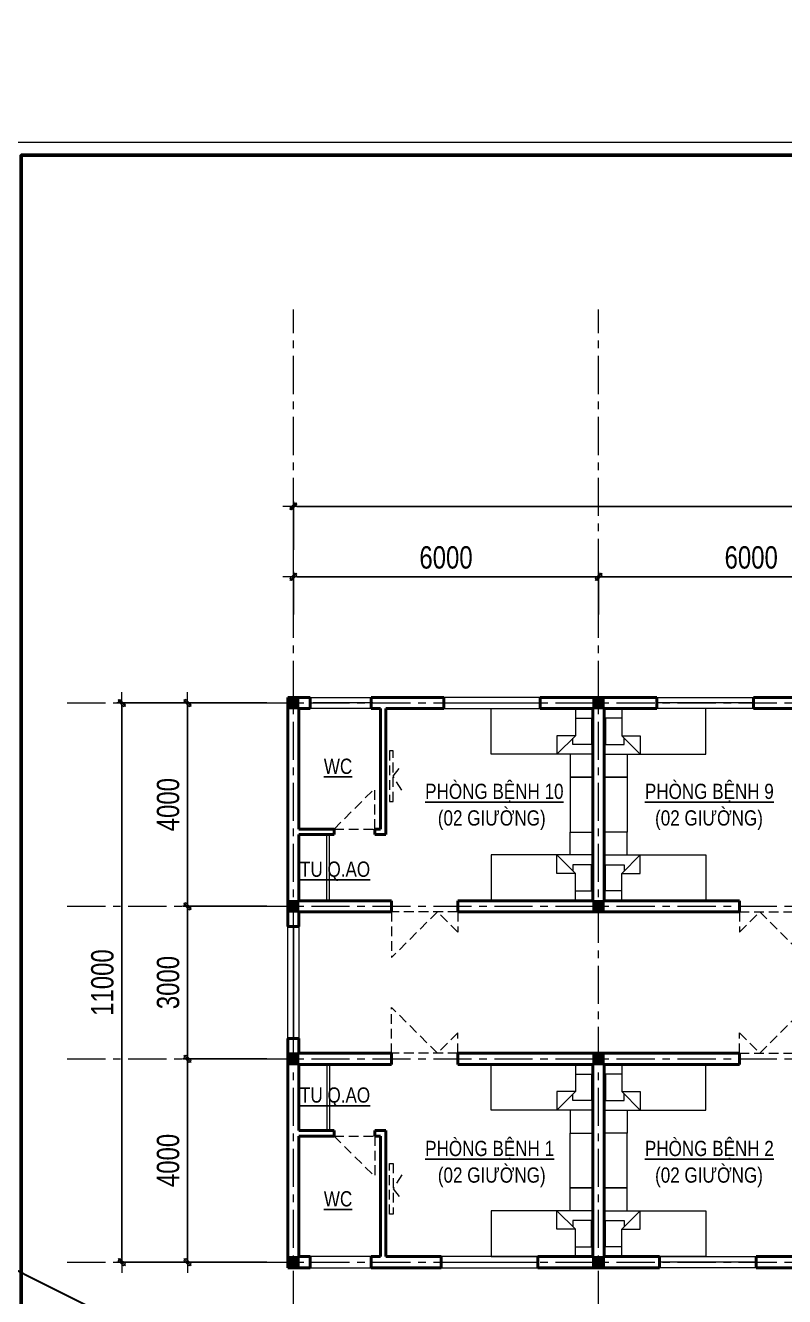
# Model space of a CAD drawing. Header units: millimetres. Extents: x 1109421 to 1726579, y -247837 to 144927.
# Drawn here: x 1224959 to 1239883, y 11380 to 36388 of the extents above; entities that cross this region are included whole.
import ezdxf
from ezdxf.enums import TextEntityAlignment as Align

# ---------------------------------------------------------------- set-up
doc = ezdxf.new("R2010")
doc.units = ezdxf.units.MM
doc.header["$LTSCALE"] = 600
doc.header["$MEASUREMENT"] = 0
doc.linetypes.add('00_Hidden', pattern=[2.4, 1.6, -0.8])
doc.linetypes.add('CENTER', pattern=[2, 1.25, -0.25, 0.25, -0.25])
doc.layers.get('0').update_dxf_attribs({"lineweight": 0})
doc.layers.get('Defpoints').update_dxf_attribs({"lineweight": 0})
for name, color, linetype, lineweight in [('cat1', 30, 'Continuous', 50), ('cot', 40, 'Continuous', 13), ('dim', 144, 'Continuous', 13), ('Khungten_LCDI', 7, 'Continuous', 25), ('LC Net thay', 7, 'Continuous', 25), ('LC Text1', 3, 'Continuous', 20), ('LC Text2', 7, 'Continuous', 25), ('Noi that', 35, 'Continuous', 9), ('PCCC - CHUA CHAY - ONG D80', 30, 'Continuous', 35), ('thay1', 63, 'Continuous', 18), ('truc', 76, 'CENTER', 9)]:
    doc.layers.add(name, color=color, linetype=linetype, lineweight=lineweight)
doc.styles.add('HOATBIF', font='hoatbif.shx', dxfattribs={"width": 0.8})
doc.styles.add('Khungten', font='VHAVAN.TTF', dxfattribs={"width": 0.9, "height": 5000})
doc.styles.add('T2', font='VHARIAL.TTF', dxfattribs={"width": 0.8})
doc.styles.add('Title', font='VHBLACK.TTF')
doc.dimstyles.new('1-200', dxfattribs={"dimscale": 200, "dimtxt": 2.5, "dimasz": 0.35, "dimexe": 0.5, "dimexo": 0, "dimgap": 0.8, "dimtad": 1, "dimdec": 0, "dimzin": 0, "dimdsep": 46, "dimtxsty": 'HOATBIF', "dimblk1": 'DOT', "dimblk2": 'DOT', "dimsah": 1, "dimcen": -1, "dimdle": 1, "dimclrd": 256, "dimclre": 256, "dimclrt": 4, "dimadec": 3, "dimazin": 2, "dimtfac": 0.333333, "dimtdec": 0, "dimtix": 1, "dimtmove": 2, "dimatfit": 3, "dimldrblk": 'DOT', "dimfxl": 1, "dimtvp": 0.833333, "dimtolj": 1, "dimtzin": 0, "dimarcsym": 0})

# ---------------------------------------------------------------- blocks, each defined once
blk = doc.blocks.new('c330x450')
at = {"layer": 'cot', "ltscale": 2}
h = blk.add_hatch(color=256, dxfattribs=at)
h.dxf.hatch_style = 1
h.paths.add_polyline_path([(897343, 22412), (897563, 22412), (897563, 22632), (897343, 22632)])
blk.add_lwpolyline([(897343, 22412), (897563, 22412), (897563, 22632), (897343, 22632)], close=True, dxfattribs=at)
blk = doc.blocks.new('DOT')
at = {"layer": 'dim'}
for p, q in [((-3, 0), (3, 0)), ((-1, -1), (1, 1))]:
    blk.add_line(p, q, dxfattribs=at)
blk.add_lwpolyline([(0.5, 1), (-1, -0.5), (-0.5, -1), (1, 0.5)], close=True, dxfattribs=at)
blk = doc.blocks.new('*D442')
at = {"layer": 'Defpoints', "color": 0, "transparency": 16777216}
for p in [(1272627, 26925), (1230227, 26069), (1272627, 24800)]:
    blk.add_point(p, dxfattribs=at)
at = {"layer": 'dim', "lineweight": -2, "transparency": 16777216}
for p, q in [((1230227, 26069), (1230227, 27025)), ((1272627, 24800), (1272627, 27025)), ((1230297, 26925), (1272557, 26925))]:
    blk.add_line(p, q, dxfattribs=at)
at = {"layer": 'dim', "lineweight": -2, "transparency": 16777216, "xscale": 70, "yscale": 70, "zscale": 70, "rotation": 180}
blk.add_blockref('DOT', (1230227, 26925), dxfattribs=at)
at = {"layer": 'dim', "lineweight": -2, "transparency": 16777216, "xscale": 70, "yscale": 70, "zscale": 70}
blk.add_blockref('DOT', (1272627, 26925), dxfattribs=at)
at = {"layer": 'dim', "color": 4, "transparency": 16777216, "insert": (1251427, 27305), "char_height": 440, "attachment_point": 5, "style": 'HOATBIF'}
blk.add_mtext('\\A1;42400', dxfattribs=at)
blk = doc.blocks.new('_Dot')
at = {"color": 0, "linetype": 'ByBlock', "lineweight": -2}
blk.add_line((-0.5, 0), (-1, 0), dxfattribs=at)
at = {"color": 0, "linetype": 'ByBlock', "const_width": 0.5}
blk.add_lwpolyline([(-0.25, 0, 1), (0.25, 0, 1)], format="xyb", close=True, dxfattribs=at)
blk = doc.blocks.new('*D432')
at = {"layer": 'Defpoints', "color": 0, "transparency": 16777216}
for p in [(1236227, 25539), (1230227, 24800), (1236227, 24800)]:
    blk.add_point(p, dxfattribs=at)
at = {"layer": 'dim', "lineweight": -2, "transparency": 16777216}
for p, q in [((1230227, 24800), (1230227, 25639)), ((1230297, 25539), (1236157, 25539)), ((1236227, 24800), (1236227, 25639))]:
    blk.add_line(p, q, dxfattribs=at)
at = {"layer": 'dim', "lineweight": -2, "transparency": 16777216, "xscale": 70, "yscale": 70, "zscale": 70, "rotation": 180}
blk.add_blockref('DOT', (1230227, 25539), dxfattribs=at)
at = {"layer": 'dim', "lineweight": -2, "transparency": 16777216, "xscale": 70, "yscale": 70, "zscale": 70}
blk.add_blockref('DOT', (1236227, 25539), dxfattribs=at)
at = {"layer": 'dim', "color": 4, "transparency": 16777216, "insert": (1233227, 25919), "char_height": 440, "attachment_point": 5, "style": 'HOATBIF'}
blk.add_mtext('\\A1;6000', dxfattribs=at)
blk = doc.blocks.new('gg')
at = {"layer": 'Noi that'}
for p, q in [((-535, 710), (-900, 710)), ((-900, 710), (-535, 346)), ((-535, 346), (-535, 710)), ((-708, 29), (-708, 393)), ((-708, 393), (-583, 393)), ((0, 346), (-535, 346)), ((-192, 345), (-192, 29)), ((-192, 29), (-708, 29))]:
    blk.add_line(p, q, dxfattribs=at)
for points in [[(0, 2000), (0, 0), (-900, 0), (-900, 2000)], [(-1350, 450), (-1350, 0), (-900, 0), (-900, 450)]]:
    blk.add_lwpolyline(points, close=True, dxfattribs=at)
blk = doc.blocks.new('*D433')
at = {"layer": 'Defpoints', "color": 0, "transparency": 16777216}
for p in [(1242227, 25539), (1236227, 24800), (1242227, 24800)]:
    blk.add_point(p, dxfattribs=at)
at = {"layer": 'dim', "lineweight": -2, "transparency": 16777216}
for p, q in [((1236227, 24800), (1236227, 25639)), ((1236297, 25539), (1242157, 25539)), ((1242227, 24800), (1242227, 25639))]:
    blk.add_line(p, q, dxfattribs=at)
at = {"layer": 'dim', "lineweight": -2, "transparency": 16777216, "xscale": 70, "yscale": 70, "zscale": 70, "rotation": 180}
blk.add_blockref('DOT', (1236227, 25539), dxfattribs=at)
at = {"layer": 'dim', "lineweight": -2, "transparency": 16777216, "xscale": 70, "yscale": 70, "zscale": 70}
blk.add_blockref('DOT', (1242227, 25539), dxfattribs=at)
at = {"layer": 'dim', "color": 4, "transparency": 16777216, "insert": (1239227, 25919), "char_height": 440, "attachment_point": 5, "style": 'HOATBIF'}
blk.add_mtext('\\A1;6000', dxfattribs=at)
blk = doc.blocks.new('d1300')
at = {"layer": 'Noi that', "linetype": '00_Hidden', "ltscale": 0.2}
for p, q in [((898202, 20687), (899102, 21587)), ((899102, 20687), (899102, 21587)), ((897802, 20687), (897802, 21087)), ((897802, 21087), (898202, 20687)), ((897802, 20687), (899102, 20687))]:
    blk.add_line(p, q, dxfattribs=at)
blk = doc.blocks.new('lcdi fix')
at = {"layer": 'Defpoints', "lineweight": 0}
blk.add_lwpolyline([(-1200, -14850), (-1200, 14850), (40800, 14850), (40800, -14850)], close=True, dxfattribs=at)
at = {"layer": 'Khungten_LCDI', "color": 5, "lineweight": 60}
blk.add_lwpolyline([(0, -14650), (0, 14650), (40600, 14650), (40600, -14650)], close=True, dxfattribs=at)
at = {"color": 7, "style": 'Khungten', "width": 0.8}
for tag, p in [('REVISION', (39499, -10746)), ('NGAYHT', (39546, -11609))]:
    blk.add_attdef(tag, text='', height=200, dxfattribs=at).set_placement(p, align=Align.CENTER)
at = {"layer": 'LC Text1', "style": 'Title', "width": 1.485915}
for tag, p, p2 in [('TENBANVE1', (36913, -8886), (40339, -8886)), ('TENBANVE2', (36913, -9562), (40339, -9562))]:
    blk.add_attdef(tag, text='', height=250, dxfattribs=at).set_placement(p, p2, align=Align.FIT)
at = {"layer": 'LC Text1', "style": 'Title', "width": 0.7}
blk.add_attdef('SOBANVE', text='', height=250, dxfattribs=at).set_placement((39562, -13896), align=Align.CENTER)
blk = doc.blocks.new('*D454')
at = {"layer": 'Defpoints', "color": 0, "transparency": 16777216}
for p in [(1228145, 16058), (1229707, 16058), (1229707, 12058)]:
    blk.add_point(p, dxfattribs=at)
at = {"layer": 'dim', "lineweight": -2, "transparency": 16777216}
for p, q in [((1229707, 16058), (1228045, 16058)), ((1228145, 12128), (1228145, 15988)), ((1229707, 12058), (1228045, 12058))]:
    blk.add_line(p, q, dxfattribs=at)
at = {"layer": 'dim', "lineweight": -2, "transparency": 16777216, "xscale": 70, "yscale": 70, "zscale": 70}
for p, rotation in [((1228145, 16058), 90), ((1228145, 12058), 270)]:
    blk.add_blockref('DOT', p, dxfattribs=dict(at, rotation=rotation))
at = {"layer": 'dim', "color": 4, "transparency": 16777216, "insert": (1227765, 14058), "char_height": 440, "attachment_point": 5, "rotation": 90, "style": 'HOATBIF'}
blk.add_mtext('\\A1;4000', dxfattribs=at)
blk = doc.blocks.new('*D455')
at = {"layer": 'Defpoints', "color": 0, "transparency": 16777216}
for p in [(1228145, 19058), (1229707, 19058), (1229707, 16058)]:
    blk.add_point(p, dxfattribs=at)
at = {"layer": 'dim', "lineweight": -2, "transparency": 16777216}
for p, q in [((1229707, 19058), (1228045, 19058)), ((1228145, 16128), (1228145, 18988)), ((1229707, 16058), (1228045, 16058))]:
    blk.add_line(p, q, dxfattribs=at)
at = {"layer": 'dim', "lineweight": -2, "transparency": 16777216, "xscale": 70, "yscale": 70, "zscale": 70}
for p, rotation in [((1228145, 19058), 90), ((1228145, 16058), 270)]:
    blk.add_blockref('DOT', p, dxfattribs=dict(at, rotation=rotation))
at = {"layer": 'dim', "color": 4, "transparency": 16777216, "insert": (1227765, 17558), "char_height": 440, "attachment_point": 5, "rotation": 90, "style": 'HOATBIF'}
blk.add_mtext('\\A1;3000', dxfattribs=at)
blk = doc.blocks.new('*D456')
at = {"layer": 'Defpoints', "color": 0, "transparency": 16777216}
for p in [(1228145, 23058), (1229707, 23058), (1229707, 19058)]:
    blk.add_point(p, dxfattribs=at)
at = {"layer": 'dim', "lineweight": -2, "transparency": 16777216}
for p, q in [((1229707, 23058), (1228045, 23058)), ((1228145, 19128), (1228145, 22988)), ((1229707, 19058), (1228045, 19058))]:
    blk.add_line(p, q, dxfattribs=at)
at = {"layer": 'dim', "lineweight": -2, "transparency": 16777216, "xscale": 70, "yscale": 70, "zscale": 70}
for p, rotation in [((1228145, 23058), 90), ((1228145, 19058), 270)]:
    blk.add_blockref('DOT', p, dxfattribs=dict(at, rotation=rotation))
at = {"layer": 'dim', "color": 4, "transparency": 16777216, "insert": (1227765, 21058), "char_height": 440, "attachment_point": 5, "rotation": 90, "style": 'HOATBIF'}
blk.add_mtext('\\A1;4000', dxfattribs=at)
blk = doc.blocks.new('*D457')
at = {"layer": 'Defpoints', "color": 0, "transparency": 16777216}
for p in [(1226853, 23058), (1229707, 23058), (1229707, 12058)]:
    blk.add_point(p, dxfattribs=at)
at = {"layer": 'dim', "lineweight": -2, "transparency": 16777216}
for p, q in [((1229707, 23058), (1226753, 23058)), ((1226853, 12128), (1226853, 22988)), ((1229707, 12058), (1226753, 12058))]:
    blk.add_line(p, q, dxfattribs=at)
at = {"layer": 'dim', "lineweight": -2, "transparency": 16777216, "xscale": 70, "yscale": 70, "zscale": 70}
for p, rotation in [((1226853, 23058), 90), ((1226853, 12058), 270)]:
    blk.add_blockref('DOT', p, dxfattribs=dict(at, rotation=rotation))
at = {"layer": 'dim', "color": 4, "transparency": 16777216, "insert": (1226473, 17558), "char_height": 440, "attachment_point": 5, "rotation": 90, "style": 'HOATBIF'}
blk.add_mtext('\\A1;11000', dxfattribs=at)
blk = doc.blocks.new('fgfgfgfff')
at = {"layer": 'Noi that', "linetype": '00_Hidden', "ltscale": 0.2}
for p, q in [((898302, 20787), (899102, 21587)), ((899102, 20787), (899102, 21587)), ((898302, 20787), (899102, 20787))]:
    blk.add_line(p, q, dxfattribs=at)
blk = doc.blocks.new('dđfdđ')
at = {"layer": 'Noi that', "linetype": '00_Hidden', "ltscale": 0.2}
for p, q in [((899079, 22200), (899251, 21927)), ((899251, 21927), (899121, 21758))]:
    blk.add_line(p, q, dxfattribs=at)
blk.add_lwpolyline([(899251, 21427), (899321, 21427), (899321, 22427), (899251, 22427)], close=True, dxfattribs=at)

msp = doc.modelspace()

# ---------------------------------------------------------------- linework, layer by layer
at = {"layer": 'cat1'}
for p, q in [((1230116.5, 18658.2), (1230116.5, 23168.2)), ((1230116.5, 23168.2), (1230556.5, 23168.2)), ((1230556.5, 23168.2), (1230556.5, 22948.2)), ((1231756.5, 23168.2), (1231756.5, 22948.2)), ((1231756.5, 23168.2), (1233181.6, 23168.2)), ((1233181.6, 23168.2), (1233181.6, 22948.2)), ((1235081.5, 23168.2), (1235081.5, 22948.2)), ((1235081.5, 23168.2), (1236116.5, 23168.2)), ((1236116.5, 23168.2), (1236336.5, 23168.2)), ((1236336.5, 23168.2), (1237371.5, 23168.2)), ((1237371.5, 23168.2), (1237371.5, 22948.2)), ((1239271.5, 23168.2), (1239271.5, 22948.2)), ((1239271.5, 23168.2), (1240696.5, 23168.2)), ((1230336.5, 22948.2), (1230556.5, 22948.2)), ((1230336.5, 22948.2), (1230336.5, 20578.2)), ((1231756.5, 22948.2), (1231936.5, 22948.2)), ((1231936.5, 20578.2), (1231936.5, 22948.2)), ((1232046.5, 20468.2), (1232046.5, 22948.2)), ((1232046.5, 22948.2), (1233181.6, 22948.2)), ((1235081.5, 22948.2), (1236116.5, 22948.2)), ((1236116.5, 19168.2), (1236116.5, 22948.2)), ((1236336.5, 19168.2), (1236336.5, 22948.2)), ((1236336.5, 22948.2), (1237371.5, 22948.2)), ((1239271.5, 22948.2), (1240406.5, 22948.2)), ((1231026.5, 20578.2), (1230336.5, 20578.2)), ((1231026.5, 20468.2), (1231026.5, 20578.2)), ((1231936.5, 20578.2), (1231826.5, 20578.2)), ((1231826.5, 20468.2), (1231826.5, 20578.2)), ((1231026.5, 20468.2), (1230336.5, 20468.2)), ((1230336.5, 20468.2), (1230336.5, 19168.2)), ((1232046.5, 20468.2), (1231826.5, 20468.2)), ((1230336.5, 19168.2), (1232156.5, 19168.2)), ((1232156.5, 19168.2), (1232156.5, 18948.2)), ((1233456.5, 19168.2), (1236116.5, 19168.2)), ((1233456.5, 19168.2), (1233456.5, 18948.2)), ((1236336.5, 19168.2), (1238996.5, 19168.2)), ((1238996.5, 19168.2), (1238996.5, 18948.2)), ((1232156.5, 18948.2), (1230336.5, 18948.2)), ((1230336.5, 18948.2), (1230336.5, 18658.2)), ((1233456.5, 18948.2), (1238996.5, 18948.2)), ((1230116.5, 18658.2), (1230336.5, 18658.2)), ((1230116.5, 11948.2), (1230116.5, 16458.2)), ((1230116.5, 16458.2), (1230336.5, 16458.2)), ((1230336.5, 16458.2), (1230336.5, 16168.2)), ((1230336.5, 16168.2), (1232156.5, 16168.2)), ((1232156.5, 15948.2), (1232156.5, 16168.2)), ((1233456.5, 16168.2), (1238996.5, 16168.2)), ((1233456.5, 15948.2), (1233456.5, 16168.2)), ((1238996.5, 15948.2), (1238996.5, 16168.2)), ((1232156.5, 15948.2), (1230336.5, 15948.2)), ((1230336.5, 15948.2), (1230336.5, 14648.2)), ((1233456.5, 15948.2), (1236116.5, 15948.2)), ((1236116.5, 12168.2), (1236116.5, 15948.2)), ((1236336.5, 12168.2), (1236336.5, 15948.2)), ((1236336.5, 15948.2), (1238996.5, 15948.2)), ((1231026.5, 14648.2), (1230336.5, 14648.2)), ((1231026.5, 14538.2), (1230336.5, 14538.2)), ((1230336.5, 14538.2), (1230336.5, 12168.2)), ((1231026.5, 14648.2), (1231026.5, 14538.2)), ((1232046.5, 14648.2), (1231826.5, 14648.2)), ((1231826.5, 14648.2), (1231826.5, 14538.2)), ((1231936.5, 14538.2), (1231826.5, 14538.2)), ((1231936.5, 14538.2), (1231936.5, 12168.2)), ((1232046.5, 14648.2), (1232046.5, 12168.2)), ((1230556.5, 12168.2), (1230336.5, 12168.2)), ((1230556.5, 11948.2), (1230556.5, 12168.2)), ((1231756.5, 12168.2), (1231936.5, 12168.2)), ((1231756.5, 11948.2), (1231756.5, 12168.2)), ((1232046.5, 12168.2), (1233131.5, 12168.2)), ((1233131.5, 12168.2), (1233131.5, 11948.2)), ((1235031.5, 12168.2), (1235031.5, 11948.2)), ((1235031.5, 12168.2), (1236116.5, 12168.2)), ((1236336.5, 12168.2), (1237421.5, 12168.2)), ((1237421.5, 12168.2), (1237421.5, 11948.2)), ((1239321.5, 12168.2), (1239321.5, 11948.2)), ((1239321.5, 12168.2), (1240406.5, 12168.2)), ((1230556.5, 11948.2), (1230116.5, 11948.2)), ((1231756.5, 11948.2), (1233131.5, 11948.2)), ((1235031.5, 11948.2), (1237421.5, 11948.2)), ((1239321.5, 11948.2), (1240696.5, 11948.2))]:
    msp.add_line(p, q, dxfattribs=at)
at = {"layer": 'Noi that'}
for points in [[(1236116.5, 21598.2), (1235666.5, 21598.2), (1235666.5, 20518.2), (1236116.5, 20518.2)], [(1236336.5, 21598.2), (1236786.5, 21598.2), (1236786.5, 20518.2), (1236336.5, 20518.2)], [(1236116.5, 13518.2), (1235666.5, 13518.2), (1235666.5, 14598.2), (1236116.5, 14598.2)], [(1236336.5, 13518.2), (1236786.5, 13518.2), (1236786.5, 14598.2), (1236336.5, 14598.2)]]:
    msp.add_lwpolyline(points, close=True, dxfattribs=at)
at = {"layer": 'PCCC - CHUA CHAY - ONG D80'}
msp.add_lwpolyline([(1409337.3, -80686.3), (1115785.6, 66576.1)], dxfattribs=at)
at = {"layer": 'thay1'}
for p, q in [((1231786.4, 23058.2), (1230615.8, 23058.2)), ((1233181.6, 23058.2), (1235081.5, 23058.2)), ((1239271.5, 23058.2), (1237371.5, 23058.2)), ((1230886.5, 19168.2), (1230886.5, 20468.2)), ((1230936.5, 19168.2), (1230936.5, 20468.2)), ((1230886.5, 15948.2), (1230886.5, 14648.2)), ((1230936.5, 15948.2), (1230936.5, 14648.2)), ((1233131.5, 12058.2), (1235031.5, 12058.2)), ((1239321.5, 12058.2), (1237421.5, 12058.2))]:
    msp.add_line(p, q, dxfattribs=at)
for points in [[(1231756.5, 22948.2), (1230556.5, 22948.2), (1230556.5, 23168.2), (1231756.5, 23168.2)], [(1233181.6, 22948.2), (1235081.5, 22948.2), (1235081.5, 23168.2), (1233181.6, 23168.2)], [(1239271.5, 22948.2), (1237371.5, 22948.2), (1237371.5, 23168.2), (1239271.5, 23168.2)], [(1230116.5, 18658.2), (1230336.5, 18658.2), (1230336.5, 16458.2), (1230116.5, 16458.2)], [(1230226.5, 16458.2), (1230226.5, 16458.2), (1230226.5, 18658.2), (1230226.5, 18658.2)], [(1231756.5, 12168.2), (1230556.5, 12168.2), (1230556.5, 11948.2), (1231756.5, 11948.2)], [(1233131.5, 11948.2), (1235031.5, 11948.2), (1235031.5, 12168.2), (1233131.5, 12168.2)], [(1239321.5, 11948.2), (1237421.5, 11948.2), (1237421.5, 12168.2), (1239321.5, 12168.2)]]:
    msp.add_lwpolyline(points, close=True, dxfattribs=at)
at = {"layer": 'truc'}
for p, q in [((1230226.5, 5136.7), (1230226.5, 30801.4)), ((1236226.5, 5136.7), (1236226.5, 30801.4)), ((1225780.4, 23058.2), (1275262.5, 23058.2)), ((1225780.4, 19058.2), (1275262.5, 19058.2)), ((1225780.4, 16058.2), (1275262.5, 16058.2)), ((1225780.4, 12058.2), (1275262.5, 12058.2))]:
    msp.add_line(p, q, dxfattribs=at)

# ---------------------------------------------------------------- block references
at = {"layer": 'cat1'}
for name, p in [('c330x450', (332773.2, 536.4)), ('c330x450', (338773.2, 536.4)), ('fgfgfgfff', (332724.2, -208.9)), ('c330x450', (332773.2, -3463.6)), ('c330x450', (338773.2, -3463.6)), ('d1300', (341194.2, -4518.9)), ('c330x450', (332773.2, -6463.6)), ('c330x450', (338773.2, -6463.6))]:
    msp.add_blockref(name, p, dxfattribs=at)
at = {"layer": 'cat1', "rotation": 180}
for name, p in [('dđfdđ', (2131437.4, 43544.5)), ('d1300', (2131258.9, 39635.4))]:
    msp.add_blockref(name, p, dxfattribs=at)
at = {"layer": 'cat1', "xscale": -1, "rotation": 180}
for name, p in [('d1300', (341194.2, 39635.4)), ('fgfgfgfff', (332724.2, 35325.4)), ('c330x450', (332773.2, 34580.1)), ('c330x450', (338773.2, 34580.1))]:
    msp.add_blockref(name, p, dxfattribs=at)
at = {"layer": 'cat1', "xscale": -1}
for name, p in [('d1300', (2131258.9, -4518.9)), ('dđfdđ', (2131437.4, -8428))]:
    msp.add_blockref(name, p, dxfattribs=at)
at = {"layer": 'LC Net thay', "xscale": 1.275, "yscale": 1.275, "zscale": 1.275}
msp.add_blockref('lcdi fix', (1224877.2, 15156.1), dxfattribs=at)
at = {"layer": 'Noi that'}
for p, rotation in [((1236116.5, 22948.2), 90.00000000000001), ((1236336.5, 19168.2), 270), ((1236116.5, 15948.2), 90.00000000000001), ((1236336.5, 12168.2), 270)]:
    msp.add_blockref('gg', p, dxfattribs=dict(at, rotation=rotation))
at = {"layer": 'Noi that', "xscale": -1}
for p, rotation in [((1236336.5, 22948.2), 270), ((1236116.5, 19168.2), 90), ((1236336.5, 15948.2), 270), ((1236116.5, 12168.2), 90)]:
    msp.add_blockref('gg', p, dxfattribs=dict(at, rotation=rotation))

# ---------------------------------------------------------------- texts
at = {"layer": 'LC Text2', "style": 'T2', "width": 0.8}
for s, p in [('%%Uwc', (1230825.6, 21663)), ('%%Uphßng bÖnh 10', (1232817.6, 21169.7)), ('%%Uphßng bÖnh 9', (1237137.4, 21169.7)), ('(02 gi\xadêng)', (1233066.4, 20646.4)), ('(02 gi\xadêng)', (1237337.3, 20646.4)), ('%%UTU Q.AO', (1230356.9, 19638.6)), ('%%UTU Q.AO', (1230356.9, 15195.9)), ('%%Uphßng bÖnh 1', (1232817.6, 14144.3)), ('%%Uphßng bÖnh 2', (1237137.4, 14144.3)), ('(02 gi\xadêng)', (1233066.4, 13621)), ('(02 gi\xadêng)', (1237337.3, 13621)), ('%%Uwc', (1230825.6, 13153.5))]:
    msp.add_text(s, height=300, dxfattribs=at).set_placement(p)

# ---------------------------------------------------------------- dimensions: what is measured, and where the dimension line sits
at = {"layer": 'dim'}
for base, p1, p2, picture, middle in [((1272626.5, 26925.4), (1230226.5, 26068.7), (1272626.5, 24799.7), '*D442', (1251426.5, 27305.4)), ((1236226.5, 25539.3), (1230226.5, 24799.7), (1236226.5, 24799.7), '*D432', (1233226.5, 25919.3)), ((1242226.5, 25539.3), (1236226.5, 24799.7), (1242226.5, 24799.7), '*D433', (1239226.5, 25919.3))]:
    dim = msp.add_linear_dim(base=base, p1=p1, p2=p2, dimstyle='1-200', override={"dimtxt": 2.2}, dxfattribs=at)
    dim.commit()
    dim.dimension.update_dxf_attribs({"geometry": picture, "text_midpoint": middle})
for base, p1, p2, picture, middle in [((1226853, 23058.2), (1229706.6, 12058.2), (1229706.6, 23058.2), '*D457', (1226473, 17558.2)), ((1228145.2, 23058.2), (1229706.6, 19058.2), (1229706.6, 23058.2), '*D456', (1227765.2, 21058.2)), ((1228145.2, 19058.2), (1229706.6, 16058.2), (1229706.6, 19058.2), '*D455', (1227765.2, 17558.2)), ((1228145.2, 16058.2), (1229706.6, 12058.2), (1229706.6, 16058.2), '*D454', (1227765.2, 14058.2))]:
    dim = msp.add_linear_dim(base=base, p1=p1, p2=p2, angle=90, dimstyle='1-200', override={"dimtxt": 2.2}, dxfattribs=at)
    dim.commit()
    dim.dimension.update_dxf_attribs({"geometry": picture, "text_midpoint": middle})

doc.saveas('drawing.dxf')
